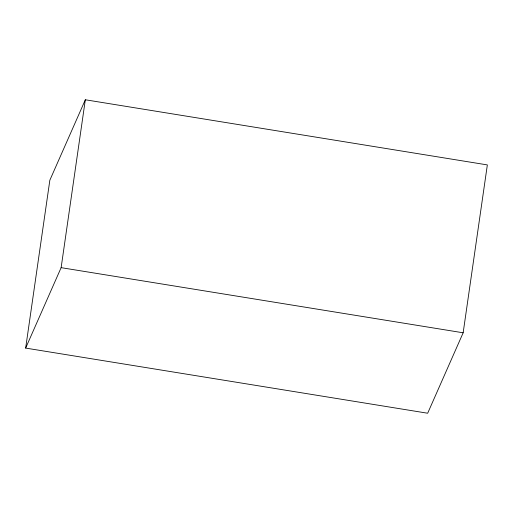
<?xml version="1.0" encoding="UTF-8"?>
<svg xmlns="http://www.w3.org/2000/svg" width="513" height="513" viewBox="0 0 513 513"><rect width="100%" height="100%" fill="white"/><g stroke="black" fill="none" stroke-linecap="round" stroke-linejoin="round"><path stroke-width="0.77" d="M25.65 348.09L49.844 180.21L85.325 99.772L487.35 164.91L463.156 332.79L427.675 413.228L25.65 348.09L61.13 267.658L85.325 99.772M61.13 267.658L463.156 332.79"/></g></svg>
